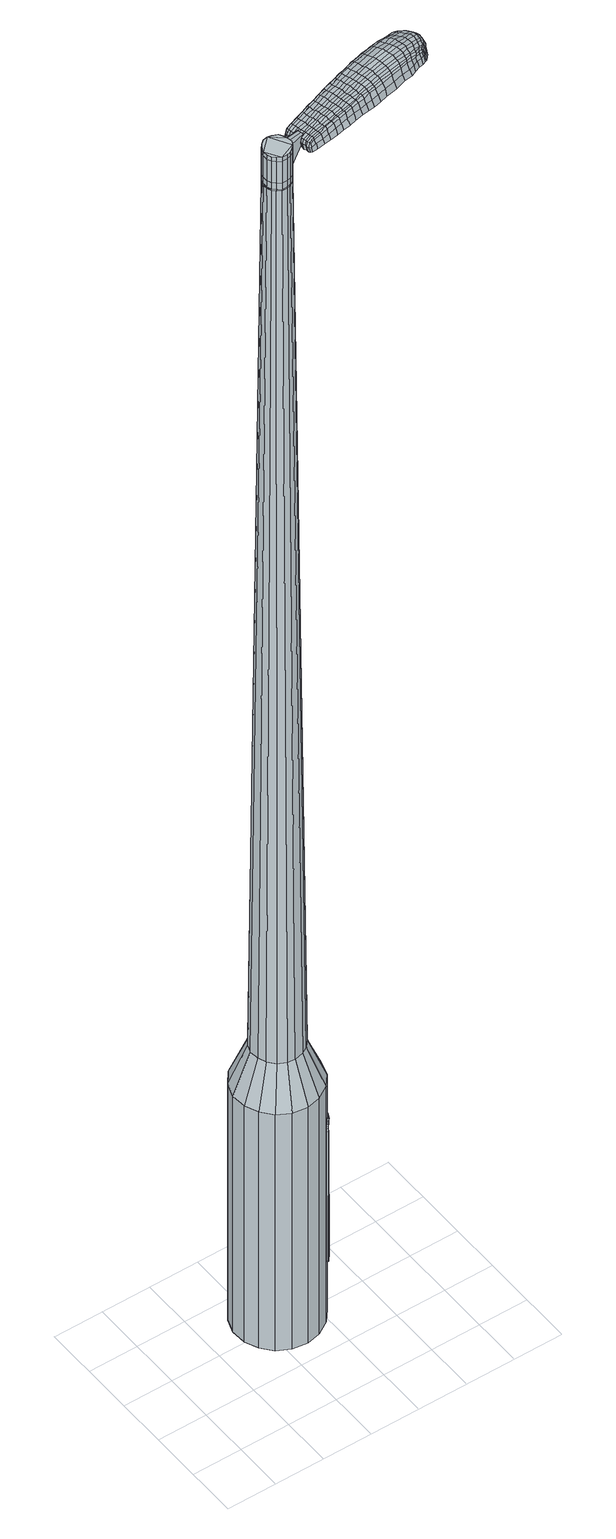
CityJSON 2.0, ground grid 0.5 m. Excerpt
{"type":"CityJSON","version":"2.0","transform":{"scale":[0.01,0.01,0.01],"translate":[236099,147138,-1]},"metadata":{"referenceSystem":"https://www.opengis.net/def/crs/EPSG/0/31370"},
"CityObjects":{
"object1":{"type":"GenericCityObject","attributes":{"cluster":445,"mean_distance_to_centroid":0.251,"new_centroid_x":236100.17,"new_centroid_y":147139.08,"mean_distance_to_camera":10.76,"H1":10.12,"H2":10.6,"Z_final":110.25,"cluster2":-1,"proj_x":236101.21,"proj_y":147143.88,"id_line":53692,"bearing_l":102.18,"distance":4.91,"orientation":"right","G_obj":12.18},"geometry":[{"type":"MultiSurface","lod":"2","boundaries":[[[0,1,2,3]],[[1,4,5,2]],[[4,6,7,5]],[[6,8,9,7]],[[8,10,11,9]],[[10,12,13,11]],[[12,14,15,13]],[[14,16,17,15]],[[16,18,19,17]],[[18,20,21,19]],[[20,22,23,21]],[[22,24,25,23]],[[24,26,27,25]],[[26,28,29,27]],[[28,30,31,29]],[[30,32,33,31]],[[32,34,35,33]],[[34,0,3,35]],[[36,37,38,39]],[[38,40,41,42]],[[41,43,42]],[[42,44,45,46]],[[45,47,46]],[[46,48,49,50]],[[49,51,50]],[[42,46,50,38]],[[50,52,39,38]],[[53,36,39]],[[2,5,7,35]],[[7,9,11,15]],[[11,13,15]],[[15,17,19,23]],[[19,21,23]],[[23,25,27,31]],[[27,29,31]],[[15,23,31,7]],[[31,33,35,7]],[[3,2,35]],[[1,0,54,55]],[[0,34,56,54]],[[34,32,57,56]],[[32,30,58,57]],[[30,28,59,58]],[[28,26,60,59]],[[26,24,61,60]],[[24,22,62,61]],[[22,20,63,62]],[[20,18,64,63]],[[18,16,65,64]],[[16,14,66,65]],[[14,12,67,66]],[[12,10,68,67]],[[10,8,69,68]],[[8,6,70,69]],[[6,4,71,70]],[[4,1,55,71]],[[55,54,72,73]],[[54,56,74,72]],[[56,57,75,74]],[[57,58,76,75]],[[58,59,77,76]],[[59,60,78,77]],[[60,61,79,78]],[[61,62,80,79]],[[62,63,81,80]],[[63,64,82,81]],[[64,65,83,82]],[[65,66,84,83]],[[66,67,85,84]],[[67,68,86,85]],[[68,69,87,86]],[[69,70,88,87]],[[70,71,89,88]],[[71,55,73,89]],[[72,90,91,92]],[[93,94,90,72]],[[95,96,94,93]],[[97,98,96,95]],[[99,100,98,97]],[[101,102,100,99]],[[103,104,102,101]],[[105,106,104,103]],[[107,108,106,105]],[[109,110,108,107]],[[83,111,110,109]],[[84,112,111,83]],[[113,114,112,84]],[[86,115,114,113]],[[87,116,115,86]],[[117,118,116,87]],[[89,119,118,117]],[[92,91,119,89]],[[120,121,122,123]],[[124,120,123,125]],[[126,124,125,127]],[[128,126,127,129]],[[130,128,129,131]],[[132,130,131,133]],[[134,132,133,135]],[[136,134,135,137]],[[138,136,137,139]],[[140,138,139,141]],[[142,140,141,143]],[[144,142,143,145]],[[146,144,145,147]],[[148,146,147,149]],[[150,148,149,151]],[[152,150,151,153]],[[73,72,92]],[[74,93,72]],[[74,75,95,93]],[[75,76,97,95]],[[76,77,99,97]],[[77,78,101,99]],[[78,79,103,101]],[[79,80,105,103]],[[80,81,107,105]],[[81,82,109,107]],[[82,83,109]],[[85,113,84]],[[85,86,113]],[[88,117,87]],[[88,89,117]],[[73,92,89]],[[154,91,90]],[[154,119,91]],[[155,118,119]],[[155,116,118]],[[156,114,115]],[[156,112,114]],[[157,110,111]],[[157,158,108,110]],[[158,159,106,108]],[[159,160,104,106]],[[160,161,102,104]],[[161,162,100,102]],[[162,163,98,100]],[[163,164,96,98]],[[164,165,94,96]],[[165,90,94]],[[39,52,152,166]],[[154,90,167,153]],[[53,39,166,121]],[[90,165,122,167]],[[36,53,121,120]],[[165,164,123,122]],[[37,36,120,124]],[[164,163,125,123]],[[38,37,124,126]],[[163,162,127,125]],[[40,38,126,128]],[[162,161,129,127]],[[41,40,128,130]],[[161,160,131,129]],[[43,41,130,132]],[[160,159,133,131]],[[42,43,132,134]],[[159,158,135,133]],[[44,42,134,136]],[[158,157,137,135]],[[45,44,136,138]],[[157,111,139,137]],[[47,45,138,140]],[[111,112,141,139]],[[46,47,140,142]],[[112,156,143,141]],[[48,46,142,144]],[[156,115,145,143]],[[49,48,144,146]],[[115,116,147,145]],[[51,49,146,148]],[[116,155,149,147]],[[50,51,148,150]],[[155,119,151,149]],[[52,50,150,152]],[[119,154,153,151]],[[152,153,168,169]],[[153,167,170,168]],[[167,122,171,170]],[[122,121,172,171]],[[121,166,173,172]],[[166,152,169,173]],[[174,175,176,177]],[[178,174,177,179]],[[174,178,180,181]],[[175,174,181,182]],[[183,184,185,186]],[[187,183,186,188]],[[183,187,189,190]],[[184,183,190,191]],[[192,193,194,195]],[[196,192,195,197]],[[192,196,198,199]],[[193,192,199,200]],[[201,202,203,204]],[[205,201,204,206]],[[201,205,207,208]],[[202,201,208,209]],[[210,211,212,213]],[[214,210,213,215]],[[210,214,216,217]],[[211,210,217,218]],[[219,220,221,222]],[[223,219,222,224]],[[219,223,225,226]],[[220,219,226,227]],[[228,229,230,231]],[[220,228,231,221]],[[228,220,227,232]],[[229,228,232,233]],[[234,235,236,237]],[[229,234,237,230]],[[234,229,233,238]],[[235,234,238,239]],[[240,178,179,241]],[[235,240,241,236]],[[240,235,239,242]],[[178,240,242,180]],[[243,244,245,246]],[[247,243,246,248]],[[243,247,249,250]],[[244,243,250,251]],[[252,253,254,255]],[[244,252,255,245]],[[252,244,251,256]],[[253,252,256,257]],[[258,259,260,261]],[[253,258,261,254]],[[258,253,257,262]],[[259,258,262,263]],[[264,265,266,267]],[[259,264,267,260]],[[264,259,263,268]],[[265,264,268,269]],[[270,175,182,271]],[[265,270,271,266]],[[270,265,269,272]],[[175,270,272,176]],[[273,274,275,276]],[[277,273,276,278]],[[273,277,279,280]],[[274,273,280,281]],[[282,283,284,285]],[[274,282,285,275]],[[282,274,281,286]],[[283,282,286,287]],[[288,289,290,291]],[[283,288,291,284]],[[288,283,287,292]],[[289,288,292,293]],[[294,187,188,295]],[[289,294,295,290]],[[294,289,293,296]],[[187,294,296,189]],[[297,298,299,300]],[[301,297,300,302]],[[297,301,303,304]],[[298,297,304,305]],[[306,307,308,309]],[[298,306,309,299]],[[306,298,305,310]],[[307,306,310,311]],[[312,313,314,315]],[[307,312,315,308]],[[312,307,311,316]],[[313,312,316,317]],[[318,319,320,321]],[[313,318,321,314]],[[318,313,317,322]],[[319,318,322,323]],[[324,184,191,325]],[[319,324,325,320]],[[324,319,323,326]],[[184,324,326,185]],[[327,213,212,328]],[[329,327,328,330]],[[327,329,331,332]],[[213,327,332,215]],[[333,329,330,334]],[[335,333,334,336]],[[333,335,337,338]],[[329,333,338,331]],[[339,335,336,340]],[[341,339,340,342]],[[339,341,343,344]],[[335,339,344,337]],[[345,341,342,346]],[[347,345,346,348]],[[345,347,349,350]],[[341,345,350,343]],[[351,347,348,352]],[[202,351,352,203]],[[351,202,209,353]],[[347,351,353,349]],[[354,355,200,199]],[[356,354,199,198]],[[354,356,357,358]],[[355,354,358,359]],[[360,361,359,358]],[[362,360,358,357]],[[360,362,363,364]],[[361,360,364,365]],[[366,367,365,364]],[[368,366,364,363]],[[366,368,369,370]],[[367,366,370,371]],[[372,373,371,370]],[[374,372,370,369]],[[372,374,207,205]],[[373,372,205,206]],[[375,376,377,378]],[[277,375,378,279]],[[375,277,278,379]],[[376,375,379,380]],[[381,196,197,382]],[[376,381,382,377]],[[381,376,380,383]],[[196,381,383,198]],[[384,385,386,387]],[[223,384,387,225]],[[384,223,224,388]],[[385,384,388,389]],[[390,391,392,393]],[[385,390,393,386]],[[390,385,389,394]],[[391,390,394,395]],[[396,193,200,397]],[[391,396,397,392]],[[396,391,395,398]],[[193,396,398,194]],[[399,400,401,402]],[[181,399,402,182]],[[399,181,180,403]],[[400,399,403,404]],[[405,406,407,408]],[[400,405,408,401]],[[405,400,404,409]],[[406,405,409,410]],[[411,204,203,412]],[[406,411,412,407]],[[411,406,410,413]],[[204,411,413,206]],[[414,415,416,417]],[[186,414,417,188]],[[414,186,185,418]],[[415,414,418,419]],[[420,208,207,421]],[[415,420,421,416]],[[420,415,419,422]],[[208,420,422,209]],[[423,424,425,426]],[[301,423,426,303]],[[423,301,302,427]],[[424,423,427,428]],[[429,214,215,430]],[[424,429,430,425]],[[429,424,428,431]],[[214,429,431,216]],[[432,433,434,435]],[[247,432,435,249]],[[432,247,248,436]],[[433,432,436,437]],[[438,439,440,441]],[[433,438,441,434]],[[438,433,437,442]],[[439,438,442,443]],[[444,211,218,445]],[[439,444,445,440]],[[444,439,443,446]],[[211,444,446,212]],[[447,448,437,436]],[[246,447,436,248]],[[447,246,245,449]],[[448,447,449,450]],[[451,452,443,442]],[[448,451,442,437]],[[451,448,450,453]],[[452,451,453,454]],[[455,328,212,446]],[[452,455,446,443]],[[455,452,454,456]],[[328,455,456,330]],[[457,458,459,460]],[[304,457,460,305]],[[457,304,303,426]],[[458,457,426,425]],[[461,332,331,462]],[[458,461,462,459]],[[461,458,425,430]],[[332,461,430,215]],[[463,464,450,449]],[[255,463,449,245]],[[463,255,254,465]],[[464,463,465,466]],[[467,468,454,453]],[[464,467,453,450]],[[467,464,466,469]],[[468,467,469,470]],[[471,334,330,456]],[[468,471,456,454]],[[471,468,470,472]],[[334,471,472,336]],[[473,474,475,476]],[[310,473,476,311]],[[473,310,305,460]],[[474,473,460,459]],[[477,338,337,478]],[[474,477,478,475]],[[477,474,459,462]],[[338,477,462,331]],[[479,480,466,465]],[[261,479,465,254]],[[479,261,260,481]],[[480,479,481,482]],[[483,484,470,469]],[[480,483,469,466]],[[483,480,482,485]],[[484,483,485,486]],[[487,340,336,472]],[[484,487,472,470]],[[487,484,486,488]],[[340,487,488,342]],[[489,490,491,492]],[[316,489,492,317]],[[489,316,311,476]],[[490,489,476,475]],[[493,344,343,494]],[[490,493,494,491]],[[493,490,475,478]],[[344,493,478,337]],[[495,496,482,481]],[[267,495,481,260]],[[495,267,266,497]],[[496,495,497,498]],[[499,500,486,485]],[[496,499,485,482]],[[499,496,498,501]],[[500,499,501,502]],[[503,346,342,488]],[[500,503,488,486]],[[503,500,502,504]],[[346,503,504,348]],[[505,506,507,508]],[[322,505,508,323]],[[505,322,317,492]],[[506,505,492,491]],[[509,350,349,510]],[[506,509,510,507]],[[509,506,491,494]],[[350,509,494,343]],[[511,512,498,497]],[[271,511,497,266]],[[511,271,182,402]],[[512,511,402,401]],[[513,514,502,501]],[[512,513,501,498]],[[513,512,401,408]],[[514,513,408,407]],[[515,352,348,504]],[[514,515,504,502]],[[515,514,407,412]],[[352,515,412,203]],[[516,517,419,418]],[[326,516,418,185]],[[516,326,323,508]],[[517,516,508,507]],[[518,353,209,422]],[[517,518,422,419]],[[518,517,507,510]],[[353,518,510,349]],[[519,520,380,379]],[[276,519,379,278]],[[519,276,275,521]],[[520,519,521,522]],[[523,356,198,383]],[[520,523,383,380]],[[523,520,522,524]],[[356,523,524,357]],[[525,526,527,528]],[[226,525,528,227]],[[525,226,225,387]],[[526,525,387,386]],[[529,530,531,532]],[[526,529,532,527]],[[529,526,386,393]],[[530,529,393,392]],[[533,355,359,534]],[[530,533,534,531]],[[533,530,392,397]],[[355,533,397,200]],[[535,536,522,521]],[[285,535,521,275]],[[535,285,284,537]],[[536,535,537,538]],[[539,362,357,524]],[[536,539,524,522]],[[539,536,538,540]],[[362,539,540,363]],[[541,542,543,544]],[[232,541,544,233]],[[541,232,227,528]],[[542,541,528,527]],[[545,546,547,548]],[[542,545,548,543]],[[545,542,527,532]],[[546,545,532,531]],[[549,361,365,550]],[[546,549,550,547]],[[549,546,531,534]],[[361,549,534,359]],[[551,552,538,537]],[[291,551,537,284]],[[551,291,290,553]],[[552,551,553,554]],[[555,368,363,540]],[[552,555,540,538]],[[555,552,554,556]],[[368,555,556,369]],[[557,558,559,560]],[[238,557,560,239]],[[557,238,233,544]],[[558,557,544,543]],[[561,562,563,564]],[[558,561,564,559]],[[561,558,543,548]],[[562,561,548,547]],[[565,367,371,566]],[[562,565,566,563]],[[565,562,547,550]],[[367,565,550,365]],[[567,568,554,553]],[[295,567,553,290]],[[567,295,188,417]],[[568,567,417,416]],[[569,374,369,556]],[[568,569,556,554]],[[569,568,416,421]],[[374,569,421,207]],[[570,571,404,403]],[[242,570,403,180]],[[570,242,239,560]],[[571,570,560,559]],[[572,573,410,409]],[[571,572,409,404]],[[572,571,559,564]],[[573,572,564,563]],[[574,373,206,413]],[[573,574,413,410]],[[574,573,563,566]],[[373,574,566,371]],[[575,576,577,578]],[[578,577,579,580]],[[581,579,577,582]],[[582,577,576,583]],[[584,585,586,587]],[[587,586,588,589]],[[590,588,586,591]],[[591,586,585,592]],[[593,594,595,596]],[[596,595,597,598]],[[599,597,595,600]],[[600,595,594,601]],[[602,603,604,605]],[[605,604,606,607]],[[608,606,604,609]],[[609,604,603,610]],[[611,612,613,614]],[[614,613,615,616]],[[617,615,613,618]],[[618,613,612,619]],[[620,621,622,623]],[[623,622,624,625]],[[626,624,622,627]],[[627,622,621,628]],[[629,630,631,632]],[[632,631,621,620]],[[628,621,631,633]],[[633,631,630,634]],[[635,636,637,638]],[[638,637,630,629]],[[634,630,637,639]],[[639,637,636,640]],[[580,579,641,642]],[[642,641,636,635]],[[640,636,641,643]],[[643,641,579,581]],[[644,645,646,647]],[[647,646,648,649]],[[650,648,646,651]],[[651,646,645,652]],[[653,654,655,656]],[[656,655,645,644]],[[652,645,655,657]],[[657,655,654,658]],[[659,660,661,662]],[[662,661,654,653]],[[658,654,661,663]],[[663,661,660,664]],[[665,666,667,668]],[[668,667,660,659]],[[664,660,667,669]],[[669,667,666,670]],[[583,576,671,672]],[[672,671,666,665]],[[670,666,671,673]],[[673,671,576,575]],[[674,675,676,677]],[[677,676,678,679]],[[680,678,676,681]],[[681,676,675,682]],[[683,684,685,686]],[[686,685,675,674]],[[682,675,685,687]],[[687,685,684,688]],[[689,690,691,692]],[[692,691,684,683]],[[688,684,691,693]],[[693,691,690,694]],[[589,588,695,696]],[[696,695,690,689]],[[694,690,695,697]],[[697,695,588,590]],[[698,699,700,701]],[[701,700,702,703]],[[704,702,700,705]],[[705,700,699,706]],[[707,708,709,710]],[[710,709,699,698]],[[706,699,709,711]],[[711,709,708,712]],[[713,714,715,716]],[[716,715,708,707]],[[712,708,715,717]],[[717,715,714,718]],[[719,720,721,722]],[[722,721,714,713]],[[718,714,721,723]],[[723,721,720,724]],[[592,585,725,726]],[[726,725,720,719]],[[724,720,725,727]],[[727,725,585,584]],[[611,614,728,729]],[[729,728,730,731]],[[732,730,728,733]],[[733,728,614,616]],[[731,730,734,735]],[[735,734,736,737]],[[738,736,734,739]],[[739,734,730,732]],[[737,736,740,741]],[[741,740,742,743]],[[744,742,740,745]],[[745,740,736,738]],[[743,742,746,747]],[[747,746,748,749]],[[750,748,746,751]],[[751,746,742,744]],[[749,748,752,753]],[[753,752,603,602]],[[610,603,752,754]],[[754,752,748,750]],[[601,755,756,600]],[[600,756,757,599]],[[758,757,756,759]],[[759,756,755,760]],[[760,761,762,759]],[[759,762,763,758]],[[764,763,762,765]],[[765,762,761,766]],[[766,767,768,765]],[[765,768,769,764]],[[770,769,768,771]],[[771,768,767,772]],[[772,773,774,771]],[[771,774,775,770]],[[608,775,774,606]],[[606,774,773,607]],[[776,777,778,779]],[[779,778,678,680]],[[679,678,778,780]],[[780,778,777,781]],[[598,597,782,783]],[[783,782,777,776]],[[781,777,782,784]],[[784,782,597,599]],[[785,786,787,788]],[[788,787,624,626]],[[625,624,787,789]],[[789,787,786,790]],[[791,792,793,794]],[[794,793,786,785]],[[790,786,793,795]],[[795,793,792,796]],[[601,594,797,798]],[[798,797,792,791]],[[796,792,797,799]],[[799,797,594,593]],[[800,801,802,803]],[[803,802,582,583]],[[581,582,802,804]],[[804,802,801,805]],[[806,807,808,809]],[[809,808,801,800]],[[805,801,808,810]],[[810,808,807,811]],[[602,605,812,813]],[[813,812,807,806]],[[811,807,812,814]],[[814,812,605,607]],[[815,816,817,818]],[[818,817,587,589]],[[584,587,817,819]],[[819,817,816,820]],[[608,609,821,822]],[[822,821,816,815]],[[820,816,821,823]],[[823,821,609,610]],[[824,825,826,827]],[[827,826,702,704]],[[703,702,826,828]],[[828,826,825,829]],[[616,615,830,831]],[[831,830,825,824]],[[829,825,830,832]],[[832,830,615,617]],[[833,834,835,836]],[[836,835,648,650]],[[649,648,835,837]],[[837,835,834,838]],[[839,840,841,842]],[[842,841,834,833]],[[838,834,841,843]],[[843,841,840,844]],[[619,612,845,846]],[[846,845,840,839]],[[844,840,845,847]],[[847,845,612,611]],[[838,848,849,837]],[[837,849,647,649]],[[644,647,849,850]],[[850,849,848,851]],[[844,852,853,843]],[[843,853,848,838]],[[851,848,853,854]],[[854,853,852,855]],[[611,729,856,847]],[[847,856,852,844]],[[855,852,856,857]],[[857,856,729,731]],[[858,859,860,861]],[[861,860,705,706]],[[704,705,860,827]],[[827,860,859,824]],[[732,733,862,863]],[[863,862,859,858]],[[824,859,862,831]],[[831,862,733,616]],[[851,864,865,850]],[[850,865,656,644]],[[653,656,865,866]],[[866,865,864,867]],[[855,868,869,854]],[[854,869,864,851]],[[867,864,869,870]],[[870,869,868,871]],[[731,735,872,857]],[[857,872,868,855]],[[871,868,872,873]],[[873,872,735,737]],[[874,875,876,877]],[[877,876,711,712]],[[706,711,876,861]],[[861,876,875,858]],[[738,739,878,879]],[[879,878,875,874]],[[858,875,878,863]],[[863,878,739,732]],[[867,880,881,866]],[[866,881,662,653]],[[659,662,881,882]],[[881,880,882]],[[871,883,884,870]],[[870,884,880,867]],[[882,880,884,885]],[[885,884,883,886]],[[737,741,887,873]],[[873,887,883,871]],[[886,883,887,888]],[[888,887,741,743]],[[889,890,891,892]],[[892,891,717,718]],[[712,717,891,877]],[[877,891,890,874]],[[744,745,893,894]],[[894,893,890,889]],[[874,890,893,879]],[[879,893,745,738]],[[895,896,882]],[[882,896,668,659]],[[665,668,896,897]],[[897,896,895,898]],[[886,899,900,885]],[[885,900,895,882]],[[898,895,900,901]],[[901,900,899,902]],[[743,747,903,888]],[[888,903,899,886]],[[902,899,903,904]],[[904,903,747,749]],[[905,906,907,908]],[[908,907,723,724]],[[718,723,907,892]],[[892,907,906,889]],[[750,751,909,910]],[[910,909,906,905]],[[889,906,909,894]],[[894,909,751,744]],[[898,911,912,897]],[[897,912,672,665]],[[583,672,912,803]],[[803,912,911,800]],[[902,913,914,901]],[[901,914,911,898]],[[800,911,914,809]],[[809,914,913,806]],[[749,753,915,904]],[[904,915,913,902]],[[806,913,915,813]],[[813,915,753,602]],[[820,916,917,819]],[[819,917,727,584]],[[724,727,917,908]],[[908,917,916,905]],[[610,754,918,823]],[[823,918,916,820]],[[905,916,918,910]],[[910,918,754,750]],[[781,919,920,780]],[[780,920,677,679]],[[674,677,920,921]],[[921,920,919,922]],[[599,757,923,784]],[[784,923,919,781]],[[922,919,923,924]],[[924,923,757,758]],[[925,926,927,928]],[[928,927,627,628]],[[626,627,927,788]],[[788,927,926,785]],[[929,930,931,932]],[[932,931,926,925]],[[785,926,931,794]],[[794,931,930,791]],[[760,755,933,934]],[[934,933,930,929]],[[791,930,933,798]],[[798,933,755,601]],[[922,935,936,921]],[[921,936,686,674]],[[683,686,936,937]],[[937,936,935,938]],[[758,763,939,924]],[[924,939,935,922]],[[938,935,939,940]],[[940,939,763,764]],[[941,942,943,944]],[[944,943,633,634]],[[628,633,943,928]],[[928,943,942,925]],[[945,946,947,948]],[[948,947,942,941]],[[925,942,947,932]],[[932,947,946,929]],[[766,761,949,950]],[[950,949,946,945]],[[929,946,949,934]],[[934,949,761,760]],[[938,951,952,937]],[[937,952,692,683]],[[689,692,952,953]],[[953,952,951,954]],[[764,769,955,940]],[[940,955,951,938]],[[954,951,955,956]],[[956,955,769,770]],[[957,958,959,960]],[[960,959,639,640]],[[634,639,959,944]],[[944,959,958,941]],[[961,962,963,964]],[[964,963,958,957]],[[941,958,963,948]],[[948,963,962,945]],[[772,767,965,966]],[[966,965,962,961]],[[945,962,965,950]],[[950,965,767,766]],[[954,967,968,953]],[[953,968,696,689]],[[589,696,968,818]],[[818,968,967,815]],[[770,775,969,956]],[[956,969,967,954]],[[815,967,969,822]],[[822,969,775,608]],[[805,970,971,804]],[[804,971,643,581]],[[640,643,971,960]],[[960,971,970,957]],[[811,972,973,810]],[[810,973,970,805]],[[957,970,973,964]],[[964,973,972,961]],[[607,773,974,814]],[[814,974,972,811]],[[961,972,974,966]],[[966,974,773,772]],[[575,578,177,176]],[[578,580,179,177]],[[590,591,190,189]],[[591,592,191,190]],[[593,596,195,194]],[[596,598,197,195]],[[617,618,217,216]],[[618,619,218,217]],[[620,623,222,221]],[[623,625,224,222]],[[629,632,231,230]],[[632,620,221,231]],[[635,638,237,236]],[[638,629,230,237]],[[580,642,241,179]],[[642,635,236,241]],[[650,651,250,249]],[[651,652,251,250]],[[652,657,256,251]],[[657,658,257,256]],[[658,663,262,257]],[[663,664,263,262]],[[664,669,268,263]],[[669,670,269,268]],[[670,673,272,269]],[[673,575,176,272]],[[680,681,280,279]],[[681,682,281,280]],[[682,687,286,281]],[[687,688,287,286]],[[688,693,292,287]],[[693,694,293,292]],[[694,697,296,293]],[[697,590,189,296]],[[698,701,300,299]],[[701,703,302,300]],[[707,710,309,308]],[[710,698,299,309]],[[713,716,315,314]],[[716,707,308,315]],[[719,722,321,320]],[[722,713,314,321]],[[592,726,325,191]],[[726,719,320,325]],[[776,779,378,377]],[[779,680,279,378]],[[598,783,382,197]],[[783,776,377,382]],[[625,789,388,224]],[[789,790,389,388]],[[790,795,394,389]],[[795,796,395,394]],[[796,799,398,395]],[[799,593,194,398]],[[703,828,427,302]],[[828,829,428,427]],[[829,832,431,428]],[[832,617,216,431]],[[833,836,435,434]],[[836,650,249,435]],[[839,842,441,440]],[[842,833,434,441]],[[619,846,445,218]],[[846,839,440,445]],[[975,976,977,978]],[[979,980,978,977]],[[981,982,983,984]],[[985,986,987,988]],[[976,989,990,977]],[[991,979,977,990]],[[992,981,984,993]],[[994,995,986,985]],[[989,996,997,990]],[[997,998,991,990]],[[999,992,993,1000]],[[1001,995,994,1002]],[[996,1003,1004,997]],[[1004,1005,998,997]],[[1006,999,1000,1007]],[[1008,1001,1002,1009]],[[1010,1011,1012,1013]],[[1014,1015,1011,1010]],[[1014,1016,1017,1015]],[[1016,1018,1019,1017]],[[1020,1021,1022,1023]],[[1024,1025,1021,1020]],[[1026,1027,1025,1024]],[[1028,1029,1027,1026]],[[1023,1012,1011,1020]],[[1020,1011,1015,1024]],[[1015,1017,1026,1024]],[[1017,1019,1028,1026]],[[984,983,980,979]],[[993,984,979,991]],[[998,1000,993,991]],[[1005,1007,1000,998]],[[985,988,982,981]],[[994,985,981,992]],[[1002,994,992,999]],[[1009,1002,999,1006]],[[986,1010,1013,987]],[[995,1014,1010,986]],[[1016,1014,995,1001]],[[1018,1016,1001,1008]],[[1030,1031,1032,1033]],[[1032,1034,1035,1036]],[[1032,1036,1037,1038]],[[1032,1038,1033]],[[1039,1030,1033,1040]],[[1041,1040,1033,1042]],[[1043,1042,1033]],[[1044,1032,1031,1045]],[[1046,1044,1045,1047]],[[1048,1046,1047,1049]],[[1050,1048,1049,1051]],[[1052,1050,1051,1053]],[[1053,1054,1055,1056]],[[1053,1056,1057,1058]],[[1053,1058,1059,1060]],[[1059,1061,1062,1063]],[[1059,1063,1064,1065]],[[1059,1065,1060]],[[1053,1060,1052]],[[1066,1067,1031,1030]],[[1068,1069,1034,1032]],[[1070,1071,1043,1033]],[[1067,1072,1045,1031]],[[1073,1068,1032,1044]],[[1072,1074,1047,1045]],[[1075,1073,1044,1046]],[[1074,1076,1049,1047]],[[1077,1075,1046,1048]],[[1076,1078,1051,1049]],[[1079,1077,1048,1050]],[[1078,1080,1053,1051]],[[1081,1079,1050,1052]],[[1080,1082,1054,1053]],[[1083,1084,1061,1059]],[[1085,1081,1052,1060]],[[1055,1054,1082,1086]],[[1056,1055,1086,1087]],[[1057,1056,1087,1088]],[[1058,1057,1088,1089]],[[1059,1058,1089,1083]],[[1090,1066,1030,1039]],[[1091,1090,1039,1040]],[[1092,1091,1040,1041]],[[1093,1092,1041,1042]],[[1071,1093,1042,1043]],[[1035,1034,1069,1094]],[[1062,1061,1084,1095]],[[1036,1035,1094,1096]],[[1037,1036,1096,1097]],[[1038,1037,1097,1098]],[[1033,1038,1098,1070]],[[1063,1062,1095,1099]],[[1064,1063,1099,1100]],[[1065,1064,1100,1101]],[[1060,1065,1101,1085]]]}]}
},
"vertices":[
[160,119,384],[160,104,384],[160,104,96],[160,119,96],[156,90,384],[156,90,96],[147,79,384],[147,79,96],[134,71,384],[134,71,96],[120,68,384],[120,68,96],[105,70,384],[105,70,96],[92,77,384],[92,77,96],[83,88,384],[83,88,96],[77,101,384],[77,101,96],[76,116,384],[76,116,96],[81,130,384],[81,130,96],[90,142,384],[90,142,96],[102,149,384],[102,149,96],[117,152,384],[117,152,96],[131,150,384],[131,150,96],[144,144,384],[144,144,96],[154,133,384],[154,133,96],[127,121,1524],[122,123,1524],[118,124,1524],[131,113,1524],[113,123,1524],[109,120,1524],[105,112,1524],[106,116,1524],[105,107,1524],[107,103,1524],[114,97,1524],[110,100,1524],[119,97,1524],[123,98,1524],[130,104,1524],[127,100,1524],[132,108,1524],[130,117,1524],[143,115,429],[143,107,429],[140,124,429],[134,130,429],[126,134,429],[117,135,429],[109,133,429],[101,129,429],[96,122,429],[93,114,429],[94,105,429],[97,97,429],[103,90,429],[111,86,429],[119,85,429],[128,87,429],[135,91,429],[141,98,429],[131,113,1483],[132,108,1483],[130,117,1483],[127,121,1483],[122,123,1483],[118,124,1483],[113,123,1483],[109,120,1483],[106,116,1483],[105,112,1483],[105,107,1483],[107,103,1483],[110,100,1483],[114,97,1483],[119,97,1483],[123,98,1483],[127,100,1483],[130,104,1483],[131,113,1485],[131,108,1485],[131,108,1483],[129,117,1483],[129,117,1485],[126,120,1483],[126,120,1485],[122,122,1483],[122,122,1485],[118,123,1483],[118,123,1485],[113,122,1483],[113,122,1485],[110,120,1483],[110,120,1485],[107,116,1483],[107,116,1485],[106,112,1483],[106,112,1485],[106,107,1483],[106,107,1485],[107,103,1485],[110,100,1485],[114,98,1483],[114,98,1485],[119,97,1485],[123,98,1485],[127,101,1483],[127,101,1485],[130,104,1485],[127,121,1519],[130,117,1519],[130,117,1493],[127,121,1493],[122,123,1519],[122,123,1493],[118,124,1519],[118,124,1493],[113,123,1519],[113,123,1493],[109,120,1519],[109,120,1493],[106,116,1519],[106,116,1493],[105,112,1519],[105,112,1493],[105,107,1519],[105,107,1493],[107,103,1519],[107,103,1493],[110,100,1519],[110,100,1493],[114,97,1519],[114,97,1493],[119,97,1519],[119,97,1493],[123,98,1519],[123,98,1493],[127,100,1519],[127,100,1493],[130,104,1519],[130,104,1493],[132,108,1519],[132,108,1493],[132,108,1485],[127,100,1485],[114,97,1485],[105,107,1485],[105,112,1485],[106,116,1485],[109,120,1485],[113,123,1485],[118,124,1485],[122,123,1485],[127,121,1485],[130,117,1485],[131,113,1519],[131,113,1493],[150,114,1513],[150,114,1518],[150,117,1513],[149,120,1513],[149,120,1518],[150,117,1518],[226,113,1519],[219,112,1518],[221,111,1509],[228,112,1510],[235,115,1519],[236,114,1510],[233,116,1526],[225,115,1525],[218,114,1525],[218,151,1519],[211,149,1518],[211,148,1525],[218,149,1525],[227,153,1519],[226,152,1526],[228,155,1510],[219,153,1510],[212,151,1509],[294,150,1519],[294,146,1519],[295,146,1513],[295,150,1513],[292,153,1519],[293,154,1513],[290,153,1524],[292,149,1524],[293,146,1524],[221,134,1530],[214,132,1529],[215,129,1529],[222,131,1530],[230,136,1531],[231,132,1531],[229,139,1530],[221,137,1530],[213,136,1529],[143,117,1512],[143,114,1512],[144,114,1517],[144,117,1517],[142,119,1512],[143,120,1517],[143,120,1506],[143,117,1506],[144,114,1506],[284,127,1519],[281,126,1519],[282,125,1512],[285,126,1512],[286,128,1518],[287,127,1512],[285,129,1522],[283,128,1523],[280,127,1524],[276,125,1519],[271,123,1519],[272,122,1512],[277,124,1512],[275,126,1524],[270,124,1525],[265,121,1519],[257,120,1519],[259,119,1511],[267,120,1511],[264,123,1526],[256,121,1526],[246,117,1519],[248,116,1510],[245,119,1526],[153,102,1513],[161,103,1513],[160,104,1518],[152,103,1517],[148,101,1512],[148,102,1516],[149,101,1506],[154,101,1507],[162,102,1507],[168,104,1514],[176,105,1515],[175,107,1520],[167,105,1519],[169,103,1507],[177,104,1507],[183,107,1515],[190,108,1516],[189,109,1522],[182,108,1521],[184,105,1508],[192,106,1508],[198,109,1517],[205,110,1517],[204,111,1524],[197,110,1523],[199,108,1508],[207,109,1509],[212,111,1518],[211,112,1524],[214,110,1509],[277,162,1519],[274,162,1519],[274,161,1524],[277,161,1523],[280,162,1518],[279,161,1522],[280,164,1512],[278,164,1512],[274,164,1512],[269,162,1519],[263,161,1519],[263,159,1525],[269,160,1524],[270,163,1512],[264,162,1512],[257,160,1519],[250,158,1519],[249,157,1526],[257,158,1526],[258,161,1511],[250,160,1511],[238,156,1519],[238,154,1526],[239,158,1510],[147,132,1513],[154,134,1513],[155,135,1507],[148,133,1507],[142,130,1512],[142,131,1506],[143,129,1516],[147,130,1517],[154,132,1518],[162,136,1514],[169,138,1515],[170,139,1507],[162,137,1507],[161,134,1519],[168,136,1520],[176,140,1515],[183,142,1516],[184,143,1508],[177,141,1508],[176,138,1521],[183,140,1522],[190,144,1517],[197,146,1517],[198,147,1509],[191,145,1508],[190,142,1523],[197,144,1524],[205,148,1518],[205,149,1509],[204,146,1524],[149,118,1519],[150,115,1519],[156,119,1520],[157,117,1520],[156,122,1520],[148,121,1519],[164,121,1522],[164,118,1522],[171,123,1523],[171,120,1523],[170,126,1523],[163,124,1521],[178,124,1524],[179,121,1524],[185,126,1525],[186,123,1525],[185,129,1525],[177,127,1524],[193,127,1526],[193,125,1526],[200,129,1527],[200,126,1527],[199,132,1527],[192,131,1526],[207,131,1528],[208,128,1528],[206,134,1528],[289,149,1527],[290,145,1527],[288,152,1526],[283,151,1527],[285,148,1528],[286,144,1528],[279,146,1529],[279,143,1529],[277,150,1528],[270,149,1530],[271,145,1530],[272,141,1530],[264,143,1531],[265,140,1531],[263,147,1530],[254,145,1531],[255,141,1531],[256,138,1531],[243,139,1531],[244,135,1531],[242,142,1531],[282,162,1518],[285,160,1519],[285,161,1513],[282,163,1513],[281,161,1523],[283,159,1523],[288,157,1519],[289,158,1513],[287,156,1524],[288,130,1518],[290,132,1518],[288,132,1523],[286,130,1523],[289,129,1513],[291,131,1513],[292,135,1519],[294,138,1519],[292,138,1524],[290,135,1523],[293,135,1513],[294,138,1513],[294,142,1519],[293,142,1524],[295,142,1513],[224,116,1528],[224,118,1528],[217,117,1528],[217,115,1527],[233,118,1528],[233,120,1529],[224,121,1529],[223,124,1530],[216,123,1529],[217,120,1528],[233,123,1529],[232,126,1530],[223,127,1530],[215,126,1529],[232,129,1531],[218,148,1528],[218,146,1529],[227,148,1529],[226,150,1528],[211,146,1527],[211,144,1528],[219,142,1529],[228,144,1530],[212,140,1528],[140,128,1512],[140,126,1512],[142,126,1517],[141,128,1517],[141,129,1506],[141,127,1506],[141,123,1512],[142,123,1517],[142,124,1506],[146,102,1512],[145,104,1512],[146,103,1506],[147,102,1506],[147,103,1517],[146,105,1517],[145,106,1512],[144,109,1512],[145,108,1506],[146,106,1506],[146,107,1517],[145,109,1517],[144,111,1512],[145,111,1506],[145,112,1517],[152,104,1519],[152,106,1519],[159,105,1520],[159,107,1520],[151,108,1519],[151,110,1519],[158,109,1520],[158,112,1520],[150,113,1519],[157,114,1520],[147,129,1519],[147,127,1519],[154,129,1520],[154,131,1520],[148,124,1519],[155,126,1520],[167,107,1521],[166,108,1521],[174,108,1522],[174,109,1522],[166,111,1521],[165,113,1521],[173,112,1522],[173,115,1523],[165,116,1522],[172,117,1523],[161,133,1521],[162,131,1521],[169,133,1522],[168,135,1522],[162,128,1521],[169,129,1522],[181,109,1523],[181,111,1523],[189,110,1524],[188,112,1524],[180,113,1523],[180,116,1524],[188,114,1525],[187,117,1525],[179,119,1524],[187,120,1525],[176,137,1523],[176,135,1523],[183,137,1524],[183,139,1524],[177,131,1524],[184,133,1525],[196,111,1525],[196,113,1525],[203,113,1526],[203,114,1526],[195,116,1526],[194,119,1526],[202,117,1527],[202,120,1527],[194,122,1526],[201,123,1527],[190,141,1525],[190,138,1525],[197,140,1526],[197,142,1526],[191,135,1526],[198,136,1527],[210,114,1527],[210,116,1527],[209,118,1527],[209,121,1528],[208,124,1528],[204,144,1527],[204,142,1527],[205,138,1528],[278,160,1525],[281,159,1525],[275,160,1526],[277,158,1526],[284,156,1526],[280,155,1527],[284,130,1525],[286,132,1525],[282,131,1526],[281,129,1525],[288,134,1525],[289,138,1526],[285,137,1527],[284,133,1526],[290,141,1526],[286,140,1527],[270,159,1526],[272,157,1527],[264,158,1527],[265,156,1528],[274,154,1528],[268,153,1529],[276,127,1526],[277,129,1527],[271,128,1528],[270,126,1527],[278,132,1527],[279,135,1528],[272,134,1529],[272,130,1528],[280,139,1528],[273,137,1530],[258,157,1528],[259,155,1529],[250,155,1528],[251,153,1529],[261,151,1529],[252,150,1530],[264,124,1528],[265,126,1528],[257,124,1529],[256,122,1528],[265,129,1529],[266,132,1530],[257,130,1530],[257,127,1530],[266,136,1530],[257,134,1531],[238,153,1529],[239,151,1529],[240,147,1530],[245,120,1528],[245,122,1529],[245,125,1530],[245,128,1530],[244,132,1531],[221,113,1509],[219,114,1518],[226,115,1518],[228,114,1509],[234,117,1519],[236,116,1510],[233,118,1525],[225,117,1525],[218,115,1525],[211,146,1525],[212,147,1518],[219,149,1518],[218,148,1525],[227,151,1519],[227,150,1525],[228,153,1510],[220,151,1509],[213,149,1509],[293,146,1513],[292,146,1519],[292,149,1519],[293,149,1513],[290,152,1519],[291,152,1513],[289,152,1524],[290,149,1524],[291,145,1524],[215,129,1528],[215,132,1528],[222,134,1529],[222,131,1529],[231,136,1529],[231,133,1529],[230,139,1529],[221,137,1529],[214,136,1528],[146,115,1516],[145,114,1512],[145,117,1512],[146,117,1516],[144,120,1512],[145,120,1516],[145,120,1506],[146,117,1506],[146,115,1506],[281,127,1512],[280,128,1519],[283,129,1518],[284,128,1512],[285,130,1518],[286,129,1512],[284,131,1522],[282,130,1523],[279,129,1523],[272,124,1512],[270,125,1519],[276,127,1519],[277,125,1512],[275,128,1524],[269,126,1525],[259,120,1511],[257,122,1519],[265,123,1519],[266,122,1511],[264,125,1525],[256,123,1526],[246,119,1519],[247,118,1510],[245,120,1526],[160,106,1518],[161,105,1513],[153,104,1513],[152,105,1517],[148,103,1512],[149,104,1515],[149,103,1506],[154,103,1506],[162,104,1507],[174,108,1520],[175,107,1514],[168,106,1514],[167,107,1519],[169,105,1507],[177,106,1507],[189,111,1522],[190,110,1516],[183,108,1515],[182,110,1521],[184,107,1508],[192,108,1508],[204,113,1523],[205,112,1517],[197,111,1516],[196,112,1522],[199,110,1508],[206,111,1508],[212,113,1517],[211,114,1524],[213,112,1509],[274,159,1523],[274,160,1519],[277,160,1518],[277,159,1523],[279,160,1518],[279,159,1522],[280,162,1512],[278,162,1512],[275,162,1512],[263,157,1525],[263,159,1519],[269,160,1519],[269,158,1524],[270,161,1512],[264,160,1512],[249,155,1526],[250,156,1519],[258,158,1519],[257,156,1525],[259,160,1511],[251,158,1511],[239,154,1519],[238,152,1526],[240,156,1510],[156,133,1507],[155,132,1513],[148,130,1513],[148,131,1506],[143,128,1512],[144,129,1506],[144,128,1515],[148,129,1517],[155,131,1518],[170,137,1507],[169,136,1514],[162,134,1514],[163,135,1507],[162,133,1519],[169,134,1520],[185,141,1508],[184,140,1516],[177,138,1515],[177,139,1508],[176,136,1521],[183,138,1522],[199,145,1508],[198,144,1517],[191,142,1516],[192,143,1508],[190,140,1522],[198,142,1523],[205,146,1517],[206,147,1509],[205,144,1524],[150,118,1518],[150,116,1518],[157,120,1519],[157,117,1519],[156,122,1519],[149,121,1518],[164,121,1520],[165,119,1520],[171,123,1521],[172,120,1521],[171,126,1521],[164,124,1520],[179,124,1523],[179,122,1523],[186,126,1524],[187,123,1524],[185,129,1524],[178,127,1523],[193,128,1525],[194,125,1525],[200,129,1526],[201,126,1526],[200,132,1526],[192,131,1525],[208,131,1527],[208,128,1527],[207,134,1527],[289,145,1526],[288,148,1526],[286,151,1525],[283,151,1526],[284,147,1526],[285,144,1526],[279,143,1528],[278,146,1528],[277,149,1527],[270,148,1528],[271,144,1529],[272,141,1529],[265,140,1530],[264,143,1530],[263,147,1529],[254,145,1530],[255,141,1530],[256,138,1530],[244,135,1530],[243,138,1530],[242,142,1530],[284,160,1513],[283,159,1518],[281,160,1518],[281,161,1512],[280,159,1523],[282,158,1523],[287,156,1519],[287,156,1513],[285,155,1523],[287,133,1523],[288,133,1518],[286,131,1518],[285,132,1523],[287,130,1512],[289,132,1512],[290,139,1523],[291,139,1519],[290,136,1519],[289,136,1523],[291,135,1513],[292,139,1513],[292,142,1519],[291,142,1524],[293,142,1513],[217,118,1527],[224,119,1527],[224,118,1527],[217,116,1526],[233,119,1527],[233,120,1528],[216,123,1528],[224,125,1528],[224,121,1528],[217,120,1527],[233,123,1528],[232,126,1529],[223,128,1529],[216,126,1528],[232,129,1529],[227,147,1528],[219,145,1527],[218,147,1527],[227,149,1527],[212,145,1526],[212,143,1527],[220,141,1528],[228,143,1528],[213,140,1527],[144,126,1516],[143,127,1512],[142,128,1512],[143,127,1516],[143,129,1506],[143,128,1506],[143,124,1512],[144,123,1516],[144,124,1506],[148,104,1506],[147,104,1512],[147,103,1512],[148,103,1506],[148,104,1516],[148,105,1516],[147,109,1506],[146,109,1512],[147,107,1512],[148,106,1506],[148,107,1516],[147,110,1516],[146,112,1512],[147,112,1506],[147,112,1516],[153,106,1518],[153,105,1518],[160,107,1519],[159,107,1519],[152,111,1518],[152,108,1518],[159,109,1519],[158,112,1519],[151,113,1518],[158,115,1519],[155,129,1519],[148,127,1518],[148,128,1518],[155,130,1519],[149,124,1518],[156,126,1519],[167,109,1520],[167,108,1520],[174,109,1521],[174,110,1521],[166,113,1520],[166,111,1520],[174,112,1521],[173,115,1521],[165,116,1520],[173,117,1521],[169,133,1521],[162,131,1520],[162,132,1520],[169,134,1521],[163,128,1520],[170,129,1521],[181,111,1522],[182,110,1522],[189,112,1523],[180,116,1522],[181,114,1522],[188,115,1523],[188,118,1524],[180,119,1523],[187,120,1524],[184,136,1523],[177,135,1522],[176,136,1522],[183,138,1523],[177,131,1522],[184,133,1523],[196,114,1524],[196,113,1524],[203,114,1525],[203,115,1525],[195,119,1525],[195,116,1524],[203,118,1525],[202,120,1526],[194,122,1525],[202,123,1526],[198,140,1525],[191,138,1524],[191,139,1524],[198,141,1525],[192,135,1524],[199,136,1525],[210,116,1526],[210,115,1526],[209,122,1527],[210,119,1526],[209,125,1527],[205,142,1526],[205,143,1526],[206,138,1526],[280,157,1524],[278,159,1524],[275,158,1525],[277,157,1525],[283,155,1525],[280,154,1525],[281,131,1525],[285,133,1524],[283,131,1524],[280,130,1525],[284,137,1526],[288,138,1525],[286,135,1524],[283,134,1525],[289,142,1525],[285,141,1526],[271,156,1526],[270,158,1526],[264,157,1526],[265,155,1527],[274,153,1526],[267,152,1527],[270,128,1527],[276,130,1526],[275,129,1526],[269,127,1526],[272,134,1528],[278,136,1527],[278,133,1526],[271,131,1527],[279,139,1527],[272,138,1528],[259,154,1527],[258,156,1527],[250,154,1527],[251,153,1528],[261,151,1528],[253,149,1529],[256,125,1528],[264,127,1527],[264,126,1527],[256,124,1527],[257,131,1529],[265,133,1529],[265,130,1528],[257,128,1528],[265,136,1529],[256,134,1530],[239,150,1528],[238,151,1528],[241,146,1529],[245,123,1528],[244,121,1528],[245,129,1529],[245,125,1529],[244,132,1530],[149,103,1508],[147,109,1508],[179,115,1509],[181,107,1509],[201,119,1510],[202,110,1510],[239,126,1512],[241,117,1512],[224,114,1511],[222,123,1511],[257,130,1513],[270,134,1514],[272,125,1514],[259,121,1513],[146,116,1508],[178,123,1509],[199,127,1510],[237,136,1512],[220,132,1511],[255,139,1513],[268,142,1514],[144,122,1508],[176,130,1509],[197,136,1510],[235,145,1512],[218,141,1511],[266,151,1514],[253,148,1513],[143,129,1508],[174,138,1509],[195,144,1510],[234,154,1512],[216,150,1511],[264,159,1514],[251,158,1513],[283,137,1514],[287,139,1514],[289,132,1514],[285,129,1514],[281,145,1514],[286,146,1514],[280,153,1514],[284,153,1514],[278,161,1514],[283,160,1514],[292,143,1515],[294,147,1515],[294,146,1515],[292,138,1515],[291,147,1515],[294,148,1515],[290,151,1515],[293,149,1515],[289,156,1515],[293,150,1515],[129,152,334],[133,151,334],[133,151,165],[118,154,171],[129,152,165],[125,153,165],[122,153,166],[120,153,167],[119,154,169],[125,153,334],[122,153,333],[120,153,332],[119,154,331],[118,154,328],[146,144,165],[146,144,334],[155,133,165],[155,133,334],[161,119,165],[161,119,334],[162,104,165],[162,104,334],[157,90,165],[157,90,334],[155,86,334],[153,84,334],[151,81,333],[150,80,332],[149,79,331],[149,78,328],[155,86,165],[149,78,171],[149,79,169],[150,80,167],[151,81,166],[153,84,165],[128,149,334],[132,149,334],[132,149,165],[128,149,165],[118,151,171],[118,151,328],[144,142,334],[144,142,165],[153,132,334],[153,132,165],[158,119,334],[158,119,165],[159,105,334],[159,105,165],[155,91,334],[155,91,165],[153,88,334],[146,80,328],[146,80,171],[153,88,165],[150,85,334],[149,83,333],[147,81,332],[147,80,331],[125,150,334],[122,150,333],[120,150,332],[119,151,331],[125,150,165],[147,80,169],[122,150,166],[120,150,167],[119,151,169],[147,81,167],[149,83,166],[150,85,165]
]}
